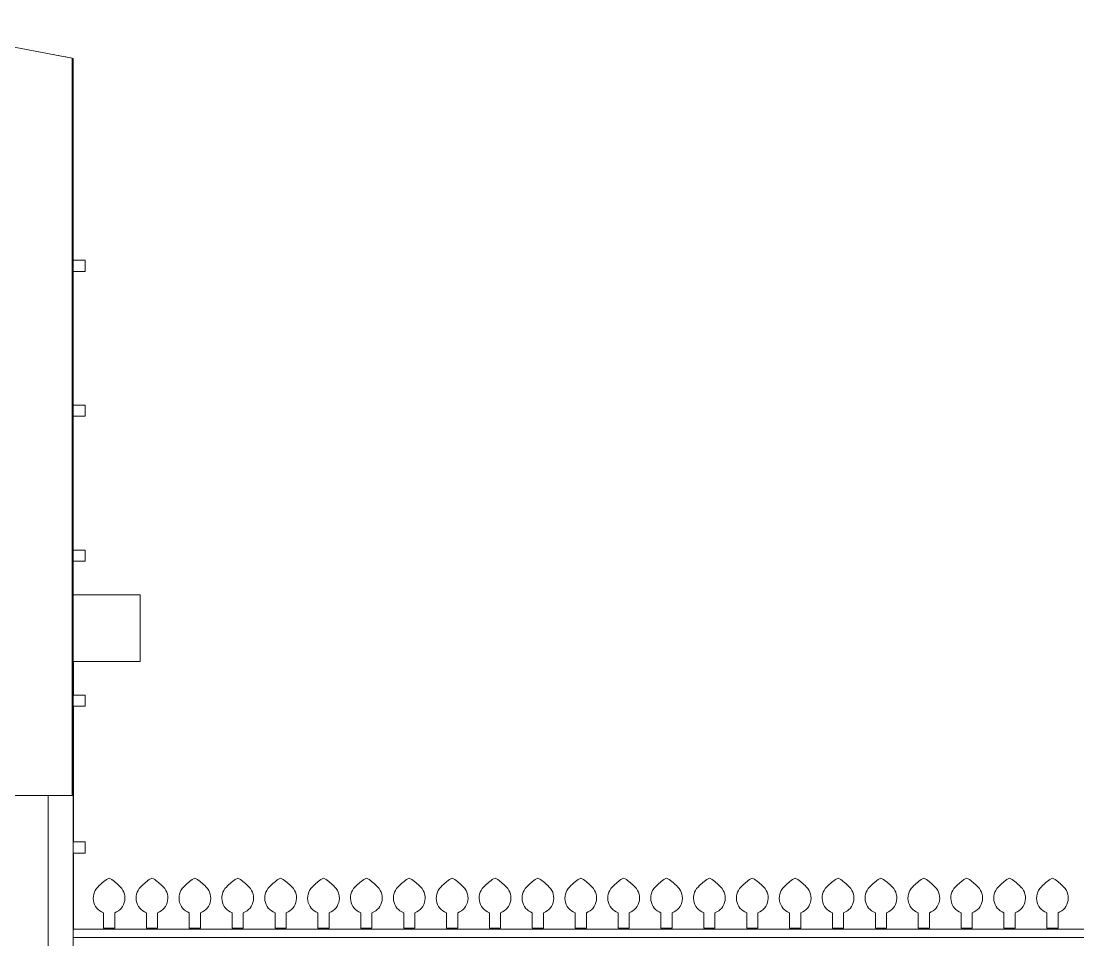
# Model space of a CAD drawing. Header units: inches. Extents: x -6210 to 141093, y -2740 to 21225.
# Drawn here: x 94840.6 to 95030.1, y 3390.4 to 3555.2 of the extents above; entities that cross this region are included whole.
import ezdxf

# ---------------------------------------------------------------- set-up
doc = ezdxf.new("R2010")
doc.units = ezdxf.units.IN
doc.header["$LTSCALE"] = 100
doc.header["$MEASUREMENT"] = 0
doc.layers.add('car area', color=53, linetype='Continuous')

msp = doc.modelspace()

# ---------------------------------------------------------------- linework, layer by layer
at = {"layer": 'car area', "linetype": 'Continuous', "lineweight": 0, "extrusion": (0, 1, 0)}
for p, q in [((94849.78885, 3416.33662), (94849.78885, 3548.57313)), ((94849.98603, 3548.55166), (94849.98603, 3536.33662)), ((94849.78885, 3536.33662), (94849.98603, 3536.33662)), ((94849.98603, 3416.33662), (94849.98603, 3536.33662)), ((94852.12698, 3512.33662), (94849.98603, 3512.33662)), ((94849.98603, 3510.33662), (94849.98603, 3512.33662)), ((94852.12698, 3510.33662), (94852.12698, 3512.33662)), ((94852.12698, 3510.33662), (94849.98603, 3510.33662)), ((94852.12698, 3486.33662), (94849.98603, 3486.33662)), ((94849.98603, 3484.33662), (94849.98603, 3486.33662)), ((94852.12698, 3484.33662), (94852.12698, 3486.33662)), ((94852.12698, 3484.33662), (94849.98603, 3484.33662)), ((94852.12698, 3460.33662), (94849.98603, 3460.33662)), ((94849.98603, 3458.33662), (94849.98603, 3460.33662)), ((94852.12698, 3458.33662), (94852.12698, 3460.33662)), ((94852.12698, 3458.33662), (94849.98603, 3458.33662)), ((94861.98603, 3452.33662), (94849.98603, 3452.33662)), ((94849.98603, 3440.33662), (94849.98603, 3452.33662)), ((94861.98603, 3440.33662), (94861.98603, 3452.33662)), ((94861.98603, 3440.33662), (94849.98603, 3440.33662)), ((94849.98737, 3434.33662), (94849.98737, 3440.33662)), ((94852.12698, 3434.33662), (94849.98603, 3434.33662)), ((94849.98603, 3432.33662), (94849.98603, 3434.33662)), ((94852.12698, 3432.33662), (94852.12698, 3434.33662)), ((94852.12698, 3432.33662), (94849.98603, 3432.33662)), ((94849.98737, 3408.00671), (94849.98737, 3432.33662)), ((94845.48603, 3416.33662), (94831.98603, 3416.33662)), ((94845.48603, 3382.67383), (94845.48603, 3416.33662)), ((94849.98603, 3416.33662), (94845.48603, 3416.33662)), ((94849.98603, 3408.00671), (94849.98603, 3416.33662)), ((94852.12698, 3408.00671), (94849.98603, 3408.00671)), ((94849.98603, 3408.00671), (94849.98603, 3406.00671)), ((94852.12698, 3406.00671), (94852.12698, 3408.00671)), ((94849.98603, 3381.57801), (94849.98603, 3406.00671)), ((94849.98603, 3406.00671), (94852.12698, 3406.00671)), ((94849.98737, 3392.33662), (94849.98737, 3406.00671)), ((94855.4004, 3395.26777), (94855.4004, 3392.52216)), ((94857.4004, 3392.52216), (94857.4004, 3395.26777)), ((94863.0879, 3395.26765), (94863.0879, 3392.52204)), ((94865.0879, 3392.52204), (94865.0879, 3395.26765)), ((94870.7754, 3395.26764), (94870.7754, 3392.52204)), ((94872.7754, 3392.52204), (94872.7754, 3395.26764)), ((94878.4629, 3395.26752), (94878.4629, 3392.52191)), ((94880.4629, 3392.52191), (94880.4629, 3395.26752)), ((94886.1504, 3395.26763), (94886.1504, 3392.52203)), ((94888.1504, 3392.52202), (94888.1504, 3395.26763)), ((94893.8379, 3395.26751), (94893.8379, 3392.5219)), ((94895.8379, 3392.5219), (94895.8379, 3395.26751)), ((94901.5254, 3395.26774), (94901.5254, 3392.52213)), ((94903.5254, 3392.52213), (94903.5254, 3395.26774)), ((94909.2129, 3395.2675), (94909.2129, 3392.52189)), ((94911.2129, 3392.52189), (94911.2129, 3395.2675)), ((94916.9004, 3395.26773), (94916.9004, 3392.52212)), ((94918.9004, 3392.52212), (94918.9004, 3395.26773)), ((94924.5879, 3395.26761), (94924.5879, 3392.522)), ((94926.5879, 3392.522), (94926.5879, 3395.26761)), ((94932.2754, 3395.2676), (94932.2754, 3392.52199)), ((94934.2754, 3392.52199), (94934.2754, 3395.2676)), ((94939.9629, 3395.26748), (94939.9629, 3392.52187)), ((94941.9629, 3392.52187), (94941.9629, 3395.26748)), ((94947.6504, 3395.26759), (94947.6504, 3392.52198)), ((94949.6504, 3392.52198), (94949.6504, 3395.26759)), ((94955.3379, 3395.26747), (94955.3379, 3392.52186)), ((94957.3379, 3392.52186), (94957.3379, 3395.26747)), ((94963.0254, 3395.26769), (94963.0254, 3392.52209)), ((94965.0254, 3392.52208), (94965.0254, 3395.26769)), ((94970.7129, 3395.26757), (94970.7129, 3392.52196)), ((94972.7129, 3392.52196), (94972.7129, 3395.26757)), ((94978.4004, 3395.26757), (94978.4004, 3392.52196)), ((94980.4004, 3392.52196), (94980.4004, 3395.26757)), ((94986.0879, 3395.26744), (94986.0879, 3392.52184)), ((94988.0879, 3392.52183), (94988.0879, 3395.26744)), ((94993.7754, 3395.26779), (94993.7754, 3392.52218)), ((94995.7754, 3392.52218), (94995.7754, 3395.26779)), ((95001.4629, 3395.26767), (95001.4629, 3392.52206)), ((95003.4629, 3392.52206), (95003.4629, 3395.26767)), ((95009.1504, 3395.26766), (95009.1504, 3392.52205)), ((95011.1504, 3392.52205), (95011.1504, 3395.26766)), ((95016.8379, 3395.26742), (95016.8379, 3392.52181)), ((95018.8379, 3392.52181), (95018.8379, 3395.26742)), ((95024.5254, 3395.26765), (95024.5254, 3392.52204)), ((95026.5254, 3392.52204), (95026.5254, 3395.26765)), ((95218.98603, 3392.33662), (94849.98603, 3392.33662)), ((94855.4004, 3392.52216), (94857.4004, 3392.52216)), ((94863.0879, 3392.52204), (94865.0879, 3392.52204)), ((94870.7754, 3392.52204), (94872.7754, 3392.52204)), ((94878.4629, 3392.52191), (94880.4629, 3392.52191)), ((94886.1504, 3392.52203), (94888.1504, 3392.52202)), ((94893.8379, 3392.5219), (94895.8379, 3392.5219)), ((94901.5254, 3392.52213), (94903.5254, 3392.52213)), ((94909.2129, 3392.52189), (94911.2129, 3392.52189)), ((94916.9004, 3392.52212), (94918.9004, 3392.52212)), ((94924.5879, 3392.522), (94926.5879, 3392.522)), ((94932.2754, 3392.52199), (94934.2754, 3392.52199)), ((94939.9629, 3392.52187), (94941.9629, 3392.52187)), ((94947.6504, 3392.52198), (94949.6504, 3392.52198)), ((94955.3379, 3392.52186), (94957.3379, 3392.52186)), ((94963.0254, 3392.52209), (94965.0254, 3392.52208)), ((94970.7129, 3392.52196), (94972.7129, 3392.52196)), ((94978.4004, 3392.52196), (94980.4004, 3392.52196)), ((94986.0879, 3392.52184), (94988.0879, 3392.52183)), ((94993.7754, 3392.52218), (94995.7754, 3392.52218)), ((95001.4629, 3392.52206), (95003.4629, 3392.52206)), ((95009.1504, 3392.52205), (95011.1504, 3392.52205)), ((95016.8379, 3392.52181), (95018.8379, 3392.52181)), ((95024.5254, 3392.52204), (95026.5254, 3392.52204)), ((94849.98603, 3390.83799), (95218.98603, 3390.83799))]:
    msp.add_line(p, q, dxfattribs=at)
at = {"layer": 'car area', "linetype": 'Continuous', "lineweight": 0}
for centre, radius, start, end in [((94196.10471, 188.50168), 3423.06633, 78.99092358, 84.84426439), ((94211.63335, 185.53382), 3423.06633, 79.25223991, 79.31235147), ((94211.63335, 185.53382), 3411.06633, 79.21397746, 79.21734906), ((94859.32174, 3395.88539), 6.34226, 117.4268136, 137.6041199), ((94853.47906, 3395.88539), 6.34226, 42.3958801, 62.5731864), ((94867.00924, 3395.88526), 6.34226, 117.4268136, 137.6041199), ((94861.16656, 3395.88526), 6.34226, 42.3958801, 62.5731864), ((94874.69674, 3395.88526), 6.34226, 117.4268136, 137.6041199), ((94868.85406, 3395.88526), 6.34226, 42.3958801, 62.5731864), ((94882.38424, 3395.88514), 6.34226, 117.4268136, 137.6041199), ((94876.54156, 3395.88514), 6.34226, 42.3958801, 62.5731864), ((94890.07174, 3395.88525), 6.34226, 117.4268136, 137.6041199), ((94884.22906, 3395.88525), 6.34226, 42.3958801, 62.5731864), ((94897.75924, 3395.88513), 6.34226, 117.4268136, 137.6041199), ((94891.91656, 3395.88513), 6.34226, 42.3958801, 62.5731864), ((94905.44674, 3395.88535), 6.34226, 117.4268136, 137.6041199), ((94899.60406, 3395.88535), 6.34226, 42.3958801, 62.5731864), ((94913.13424, 3395.88511), 6.34226, 117.4268136, 137.6041199), ((94907.29156, 3395.88511), 6.34226, 42.3958801, 62.5731864), ((94920.82174, 3395.88534), 6.34226, 117.4268136, 137.6041199), ((94914.97906, 3395.88534), 6.34226, 42.3958801, 62.5731864), ((94928.50924, 3395.88522), 6.34226, 117.4268136, 137.6041199), ((94922.66656, 3395.88522), 6.34226, 42.3958801, 62.5731864), ((94936.19674, 3395.88521), 6.34226, 117.4268136, 137.6041199), ((94930.35406, 3395.88521), 6.34226, 42.3958801, 62.5731864), ((94943.88424, 3395.88509), 6.34226, 117.4268136, 137.6041199), ((94938.04156, 3395.88509), 6.34226, 42.3958801, 62.5731864), ((94951.57174, 3395.8852), 6.34226, 117.4268136, 137.6041199), ((94945.72906, 3395.8852), 6.34226, 42.3958801, 62.5731864), ((94959.25924, 3395.88508), 6.34226, 117.4268136, 137.6041199), ((94953.41656, 3395.88508), 6.34226, 42.3958801, 62.5731864), ((94966.94674, 3395.88531), 6.34226, 117.4268136, 137.6041199), ((94961.10406, 3395.88531), 6.34226, 42.3958801, 62.5731864), ((94974.63424, 3395.88519), 6.34226, 117.4268136, 137.6041199), ((94968.79156, 3395.88519), 6.34226, 42.3958801, 62.5731864), ((94982.32174, 3395.88518), 6.34226, 117.4268136, 137.6041199), ((94976.47906, 3395.88518), 6.34226, 42.3958801, 62.5731864), ((94990.00924, 3395.88506), 6.34226, 117.4268136, 137.6041199), ((94984.16656, 3395.88506), 6.34226, 42.3958801, 62.5731864), ((94997.69674, 3395.8854), 6.34226, 117.4268136, 137.6041199), ((94991.85406, 3395.8854), 6.34226, 42.3958801, 62.5731864), ((95005.38424, 3395.88528), 6.34226, 117.4268136, 137.6041199), ((94999.54156, 3395.88528), 6.34226, 42.3958801, 62.5731864), ((95013.07174, 3395.88527), 6.34226, 117.4268136, 137.6041199), ((95007.22906, 3395.88527), 6.34226, 42.3958801, 62.5731864), ((95020.75924, 3395.88504), 6.34226, 117.4268136, 137.6041199), ((95014.91656, 3395.88504), 6.34226, 42.3958801, 62.5731864), ((95028.44674, 3395.88526), 6.34226, 117.4268136, 137.6041199), ((95022.60406, 3395.88526), 6.34226, 42.3958801, 62.5731864), ((94856.4004, 3397.9299), 2.84375, 128.2985857, 249.411834), ((94856.4004, 3397.9299), 2.84375, 290.5881717, 51.7014143), ((94864.0879, 3397.92978), 2.84375, 128.2985857, 249.411834), ((94864.0879, 3397.92978), 2.84375, 290.5881717, 51.7014143), ((94871.7754, 3397.92977), 2.84375, 128.2985857, 249.411834), ((94871.7754, 3397.92977), 2.84375, 290.5881717, 51.7014143), ((94879.4629, 3397.92965), 2.84375, 128.2985857, 249.411834), ((94879.4629, 3397.92965), 2.84375, 290.5881717, 51.7014143), ((94887.1504, 3397.92976), 2.84375, 128.2985857, 249.411834), ((94887.1504, 3397.92976), 2.84375, 290.5881717, 51.7014143), ((94894.8379, 3397.92964), 2.84375, 128.2985857, 249.411834), ((94894.8379, 3397.92964), 2.84375, 290.5881717, 51.7014143), ((94902.5254, 3397.92986), 2.84375, 128.2985857, 249.411834), ((94902.5254, 3397.92986), 2.84375, 290.5881717, 51.7014143), ((94910.2129, 3397.92963), 2.84375, 128.2985857, 249.411834), ((94910.2129, 3397.92963), 2.84375, 290.5881717, 51.7014143), ((94917.9004, 3397.92985), 2.84375, 128.2985857, 249.411834), ((94917.9004, 3397.92985), 2.84375, 290.5881717, 51.7014143), ((94925.5879, 3397.92973), 2.84375, 128.2985857, 249.411834), ((94925.5879, 3397.92973), 2.84375, 290.5881717, 51.7014143), ((94933.2754, 3397.92973), 2.84375, 128.2985857, 249.411834), ((94933.2754, 3397.92973), 2.84375, 290.5881717, 51.7014143), ((94940.9629, 3397.9296), 2.84375, 128.2985857, 249.411834), ((94940.9629, 3397.9296), 2.84375, 290.5881717, 51.7014143), ((94948.6504, 3397.92972), 2.84375, 128.2985857, 249.411834), ((94948.6504, 3397.92972), 2.84375, 290.5881717, 51.7014143), ((94956.3379, 3397.92959), 2.84375, 128.2985857, 249.411834), ((94956.3379, 3397.92959), 2.84375, 290.5881717, 51.7014143), ((94964.0254, 3397.92982), 2.84375, 128.2985857, 249.411834), ((94964.0254, 3397.92982), 2.84375, 290.5881717, 51.7014143), ((94971.7129, 3397.9297), 2.84375, 128.2985857, 249.411834), ((94971.7129, 3397.9297), 2.84375, 290.5881717, 51.7014143), ((94979.4004, 3397.92969), 2.84375, 128.2985857, 249.411834), ((94979.4004, 3397.92969), 2.84375, 290.5881717, 51.7014143), ((94987.0879, 3397.92957), 2.84375, 128.2985857, 249.411834), ((94987.0879, 3397.92957), 2.84375, 290.5881717, 51.7014143), ((94994.7754, 3397.92991), 2.84375, 128.2985857, 249.411834), ((94994.7754, 3397.92991), 2.84375, 290.5881717, 51.7014143), ((95002.4629, 3397.92979), 2.84375, 128.2985857, 249.411834), ((95002.4629, 3397.92979), 2.84375, 290.5881717, 51.7014143), ((95010.1504, 3397.92979), 2.84375, 128.2985857, 249.411834), ((95010.1504, 3397.92979), 2.84375, 290.5881717, 51.7014143), ((95017.8379, 3397.92955), 2.84375, 128.2985857, 249.411834), ((95017.8379, 3397.92955), 2.84375, 290.5881717, 51.7014143), ((95025.5254, 3397.92978), 2.84375, 128.2985857, 249.411834), ((95025.5254, 3397.92978), 2.84375, 290.5881717, 51.7014143)]:
    msp.add_arc(centre, radius, start, end, dxfattribs=at)

doc.saveas('drawing.dxf')
